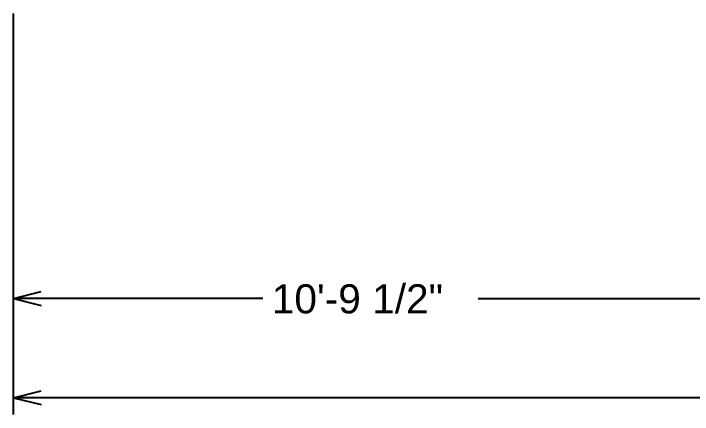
# Model space of a CAD drawing. Extents: x 0 to 810, y -8 to 614.
# Drawn here: x 15.1 to 176.8, y 28.2 to 123.7 of the extents above; entities that cross this region are included whole.
import ezdxf

# ---------------------------------------------------------------- set-up
doc = ezdxf.new("R2010")
doc.units = 0
doc.header["$MEASUREMENT"] = 0
doc.layers.add('Line', color=1, linetype='CONTINUOUS')
doc.layers.add('Text', color=6, linetype='CONTINUOUS')
doc.styles.get("Standard").update_dxf_attribs({"font": ' txt'})

msp = doc.modelspace()

# ---------------------------------------------------------------- linework, layer by layer
at = {"layer": 'Line', "color": 178, "true_color": 0x000000}
for p, q in [((15.12, 51.8), (15.12, 123.68)), ((15.12, 28.16), (15.12, 123.68)), ((15.12, 55.76), (21.72, 57.44)), ((15.12, 55.76), (21.72, 54.08)), ((74.52, 55.76), (15.12, 55.76)), ((125.76, 55.76), (185.16, 55.76)), ((15.12, 32.12), (21.72, 33.8)), ((15.12, 32.12), (21.72, 30.56)), ((360.6, 32.12), (15.12, 32.12))]:
    msp.add_line(p, q, dxfattribs=at)

# ---------------------------------------------------------------- texts
at = {"layer": 'Text', "color": 178, "true_color": 0x000000, "insert": (76.62, 59.1715), "char_height": 6.93, "attachment_point": 1}
msp.add_mtext('{\\fArial|b0|i0|c204|p34;10\'-9 1/2"}', dxfattribs=at)

doc.saveas('drawing.dxf')
